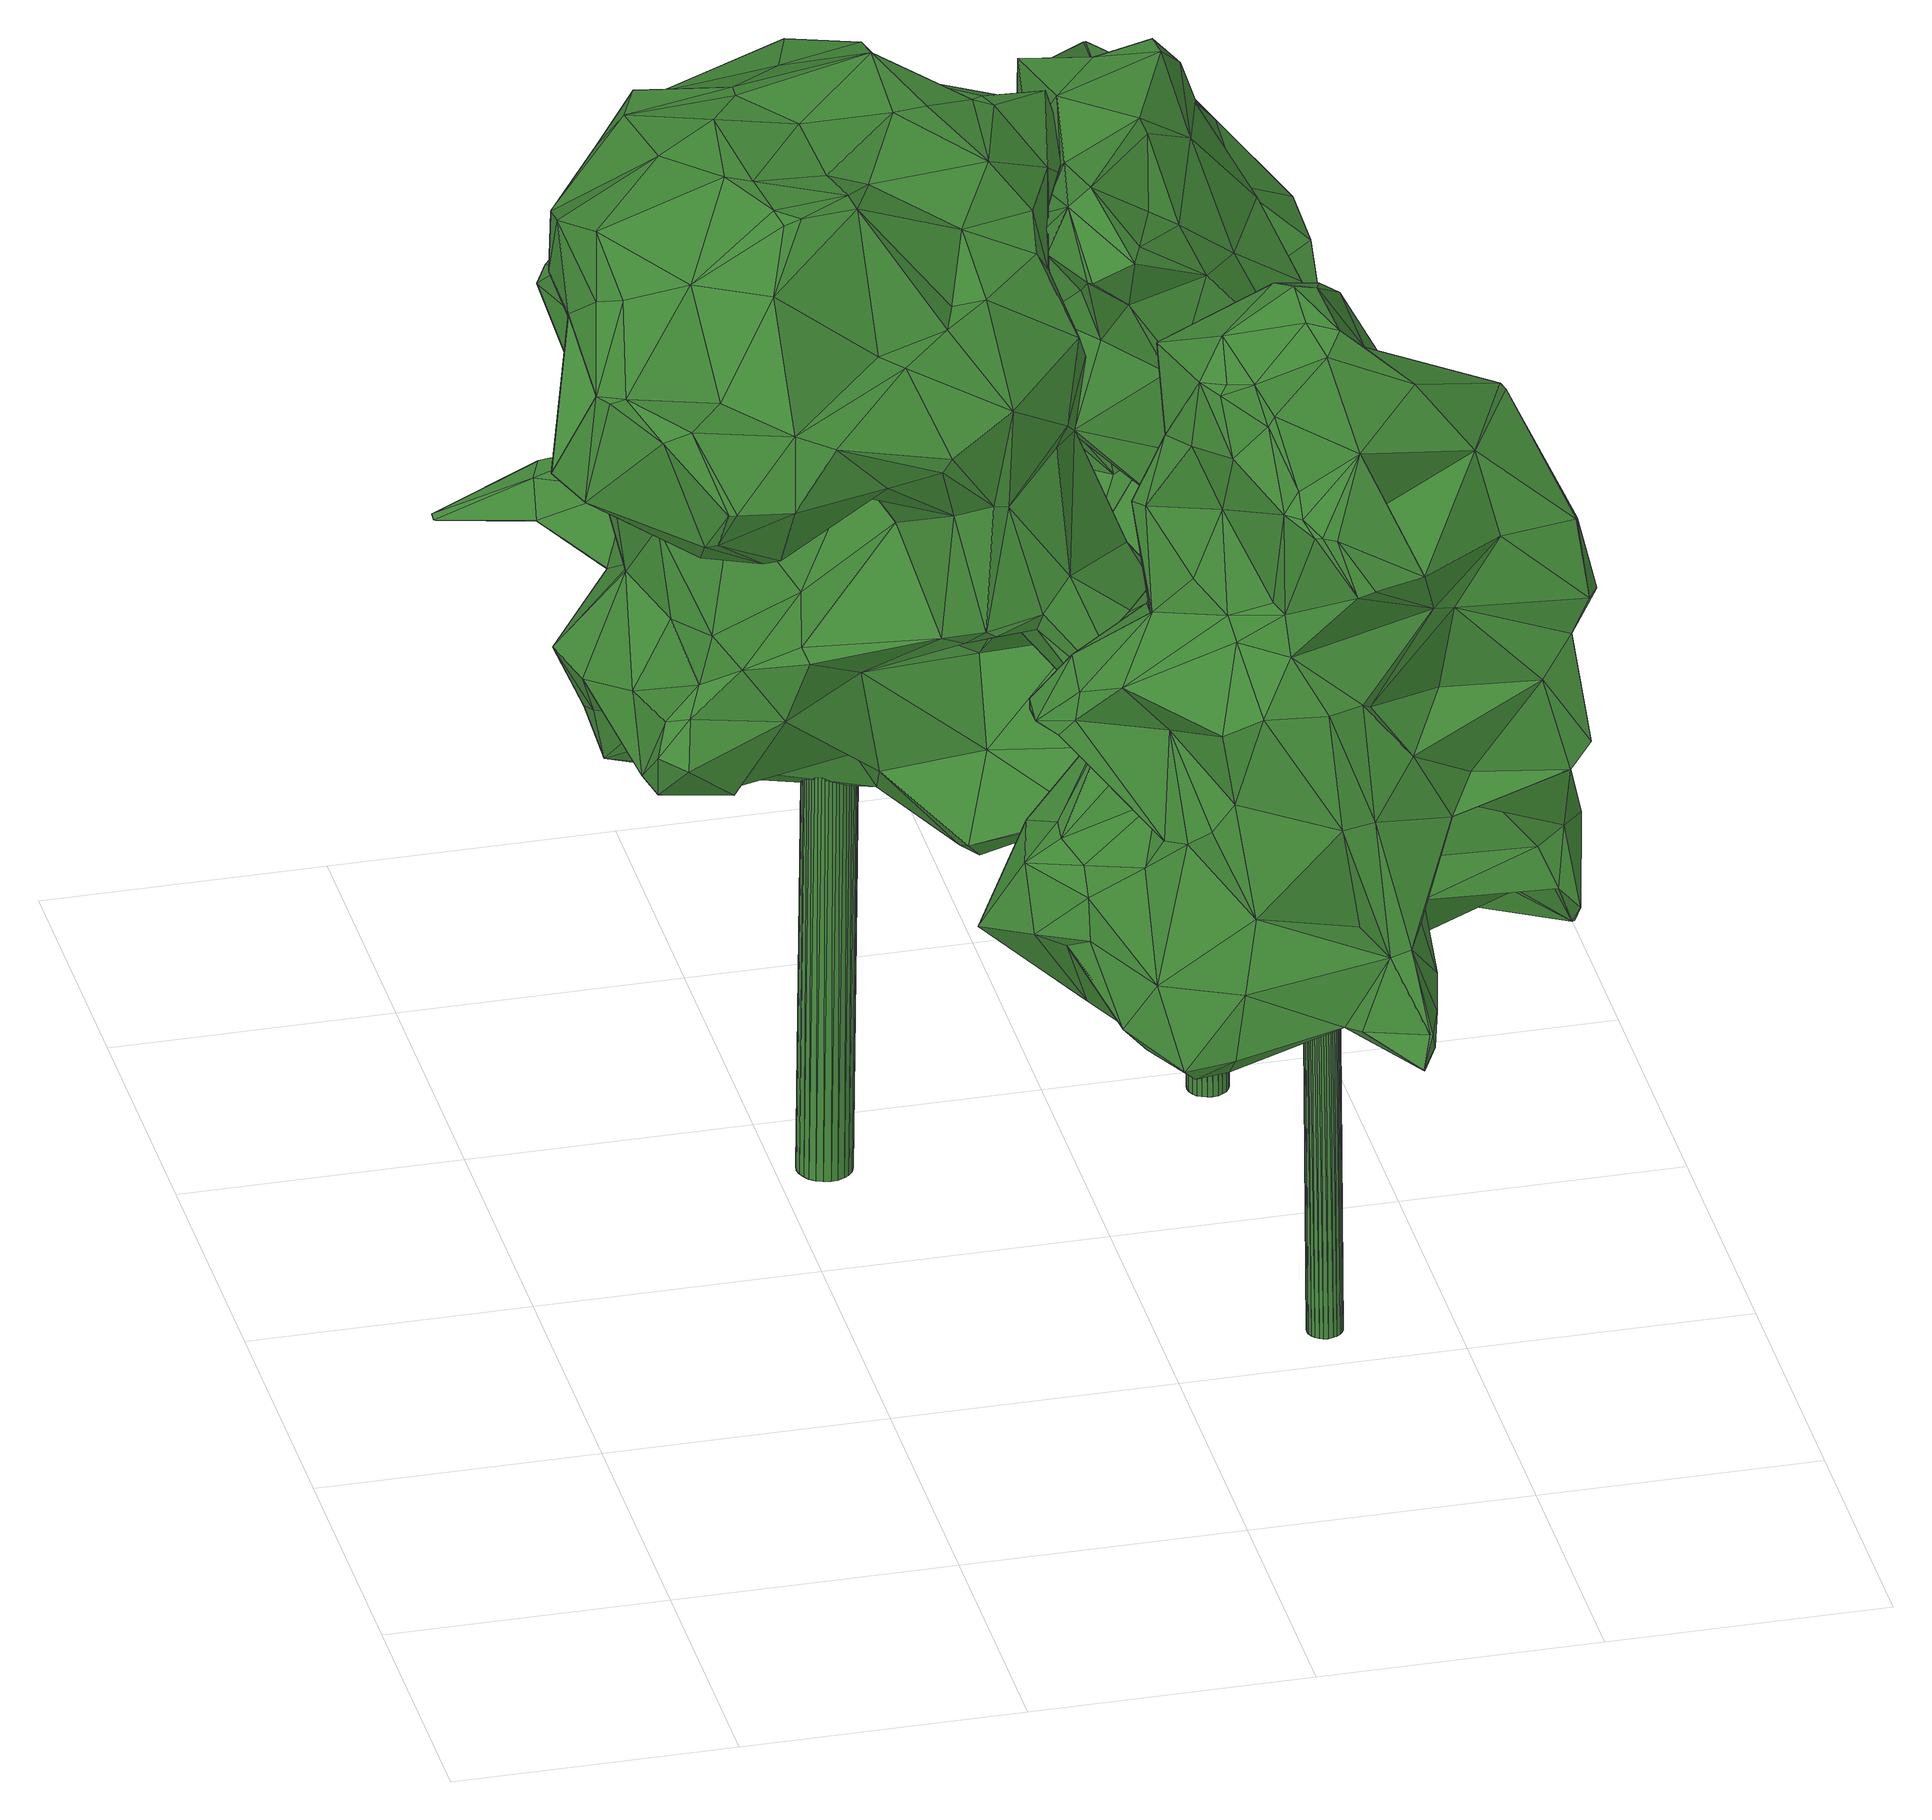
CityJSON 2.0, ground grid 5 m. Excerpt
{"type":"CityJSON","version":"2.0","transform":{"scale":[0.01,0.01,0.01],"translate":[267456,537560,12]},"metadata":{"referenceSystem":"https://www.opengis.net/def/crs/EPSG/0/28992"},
"CityObjects":{
"tree1":{"type":"SolitaryVegetationObject","attributes":{"gtid":92,"crown_width_m":11.8,"crown_median_z":27.53,"crown_r50_m":0.408,"crown_porosity":0.894,"trunk_H_m":14.37,"trunk_DBH_m":0.975,"trunk_radius_m":0.488,"trunk_base_height_m":13.16,"original_gtid":"92"},"geometry":[{"type":"Solid","lod":"3","boundaries":[[[[0,1,2]],[[3,4,5]],[[6,7,8]],[[9,10,11]],[[12,11,10]],[[13,14,15]],[[16,17,18]],[[19,20,21]],[[19,21,22]],[[23,24,25]],[[26,27,28]],[[29,30,31]],[[32,33,34]],[[35,36,37]],[[38,39,40]],[[27,41,42]],[[27,43,44]],[[45,46,47]],[[48,49,50]],[[43,27,42]],[[44,43,51]],[[52,53,54]],[[55,56,57]],[[58,59,60]],[[61,62,63]],[[50,64,65]],[[66,67,68]],[[57,69,70]],[[32,44,51]],[[71,72,73]],[[74,36,75]],[[76,77,78]],[[15,14,79]],[[80,81,82]],[[83,84,85]],[[54,86,52]],[[16,70,87]],[[57,70,16]],[[88,89,86]],[[26,28,90]],[[85,84,91]],[[91,84,92]],[[93,94,95]],[[96,94,93]],[[97,98,68]],[[99,100,91]],[[101,102,103]],[[101,103,104]],[[90,50,49]],[[105,106,107]],[[108,109,110]],[[110,109,111]],[[112,113,114]],[[106,13,115]],[[29,20,30]],[[70,116,87]],[[105,13,106]],[[108,110,117]],[[118,119,120]],[[5,121,3]],[[121,122,123]],[[124,6,125]],[[43,42,126]],[[127,76,128]],[[31,129,29]],[[47,39,130]],[[68,131,97]],[[32,34,44]],[[92,132,72]],[[5,34,33]],[[133,22,134]],[[133,135,136]],[[86,89,137]],[[138,123,122]],[[138,139,123]],[[140,141,142]],[[114,143,144]],[[87,116,145]],[[146,147,148]],[[79,14,131]],[[79,131,68]],[[149,100,99]],[[150,151,152]],[[13,15,74]],[[39,153,130]],[[154,90,34]],[[155,156,157]],[[145,158,159]],[[93,53,160]],[[47,161,39]],[[7,6,124]],[[162,161,163]],[[164,76,78]],[[117,165,164]],[[166,53,93]],[[167,168,169]],[[155,170,156]],[[171,172,138]],[[157,173,174]],[[167,7,124]],[[145,159,87]],[[170,175,176]],[[111,177,110]],[[45,178,88]],[[88,178,89]],[[161,47,163]],[[158,131,159]],[[97,131,158]],[[117,110,165]],[[104,179,101]],[[95,88,166]],[[108,26,109]],[[48,109,26]],[[180,25,24]],[[180,24,146]],[[49,26,90]],[[48,26,49]],[[181,69,182]],[[66,177,67]],[[66,25,177]],[[183,184,185]],[[133,186,135]],[[187,188,189]],[[187,189,190]],[[179,188,187]],[[179,104,188]],[[188,9,189]],[[152,191,150]],[[192,191,152]],[[120,119,63]],[[147,146,24]],[[147,24,23]],[[193,194,195]],[[193,196,194]],[[128,146,148]],[[22,136,197]],[[198,153,39]],[[149,78,199]],[[60,78,149]],[[41,59,200]],[[187,201,179]],[[190,8,202]],[[165,177,180]],[[180,177,25]],[[70,147,116]],[[122,142,141]],[[203,182,55]],[[203,55,57]],[[111,67,177]],[[110,177,165]],[[8,190,6]],[[204,205,206]],[[207,208,209]],[[40,208,207]],[[146,76,180]],[[13,74,115]],[[126,210,211]],[[136,22,133]],[[45,47,169]],[[212,213,214]],[[14,13,105]],[[151,215,216]],[[152,217,218]],[[219,214,213]],[[41,126,42]],[[41,210,126]],[[140,132,92]],[[220,142,122]],[[54,88,86]],[[16,87,17]],[[17,87,159]],[[215,151,150]],[[215,150,221]],[[152,222,217]],[[223,224,144]],[[188,104,9]],[[103,225,9]],[[103,9,104]],[[99,91,92]],[[99,92,211]],[[167,195,194]],[[220,121,5]],[[220,5,33]],[[226,118,227]],[[227,118,102]],[[228,115,229]],[[230,63,229]],[[127,128,148]],[[195,231,193]],[[30,19,197]],[[20,19,30]],[[126,71,43]],[[51,43,71]],[[103,118,225]],[[1,0,218]],[[33,32,232]],[[171,233,172]],[[31,181,234]],[[182,234,181]],[[71,232,51]],[[235,16,2]],[[221,236,107]],[[166,93,95]],[[54,166,88]],[[162,163,47]],[[148,147,69]],[[227,102,174]],[[212,237,231]],[[214,237,212]],[[152,216,222]],[[135,186,81]],[[64,50,90]],[[215,221,216]],[[143,238,230]],[[51,232,32]],[[154,64,90]],[[22,197,19]],[[239,219,240]],[[212,231,241]],[[242,205,204]],[[218,217,1]],[[204,122,141]],[[129,31,234]],[[243,244,61]],[[8,194,202]],[[54,53,166]],[[130,169,47]],[[245,142,220]],[[245,33,232]],[[246,143,139]],[[246,139,225]],[[229,217,222]],[[123,3,121]],[[135,247,197]],[[75,224,74]],[[95,94,100]],[[99,60,149]],[[58,60,99]],[[127,148,248]],[[197,136,135]],[[57,16,249]],[[250,251,213]],[[242,85,205]],[[252,253,254]],[[158,255,98]],[[79,37,36]],[[148,256,248]],[[102,118,103]],[[74,15,36]],[[157,156,257]],[[34,5,4]],[[154,34,4]],[[230,144,143]],[[97,158,98]],[[167,169,130]],[[162,208,40]],[[86,137,52]],[[250,129,234]],[[232,71,73]],[[186,134,209]],[[133,134,186]],[[229,223,230]],[[153,167,130]],[[114,4,3]],[[164,59,117]],[[33,245,220]],[[183,185,17]],[[17,185,18]],[[144,112,114]],[[258,112,144]],[[118,238,225]],[[119,226,259]],[[189,260,190]],[[30,197,247]],[[259,226,261]],[[71,126,72]],[[3,123,114]],[[139,114,123]],[[262,263,125]],[[7,167,194]],[[7,194,8]],[[169,168,178]],[[264,182,203]],[[105,265,131]],[[14,105,131]],[[44,28,27]],[[175,174,101]],[[102,101,174]],[[202,194,173]],[[161,40,39]],[[266,185,184]],[[256,69,181]],[[256,181,31]],[[256,148,69]],[[246,238,143]],[[225,238,246]],[[241,195,153]],[[108,267,26]],[[27,26,267]],[[226,196,261]],[[117,268,108]],[[6,260,125]],[[31,30,247]],[[31,247,256]],[[15,79,36]],[[268,41,267]],[[268,267,108]],[[41,27,267]],[[223,74,224]],[[210,59,58]],[[59,41,268]],[[59,268,117]],[[64,269,65]],[[151,216,152]],[[223,144,230]],[[209,270,186]],[[253,271,270]],[[164,78,60]],[[67,111,272]],[[67,272,68]],[[190,260,6]],[[230,120,63]],[[271,253,100]],[[221,150,191]],[[273,112,274]],[[265,107,183]],[[16,18,2]],[[255,66,98]],[[129,38,207]],[[162,254,253]],[[275,171,206]],[[273,113,112]],[[228,216,106]],[[228,222,216]],[[229,222,228]],[[271,100,82]],[[198,39,38]],[[52,276,53]],[[160,53,276]],[[275,206,160]],[[29,129,207]],[[258,224,75]],[[175,277,176]],[[101,277,175]],[[138,122,171]],[[227,174,173]],[[278,279,65]],[[230,238,120]],[[118,120,238]],[[29,21,20]],[[190,257,187]],[[201,187,257]],[[69,147,70]],[[212,241,198]],[[228,106,115]],[[235,280,264]],[[16,235,249]],[[264,249,235]],[[107,106,216]],[[107,216,221]],[[169,178,45]],[[281,61,119]],[[61,63,119]],[[100,252,95]],[[35,272,278]],[[220,122,121]],[[17,265,183]],[[95,252,88]],[[253,252,100]],[[201,277,179]],[[176,277,201]],[[164,60,59]],[[245,140,142]],[[226,119,118]],[[236,266,184]],[[235,2,280]],[[280,2,1]],[[0,2,18]],[[153,198,241]],[[99,211,58]],[[210,58,211]],[[78,77,199]],[[164,165,76]],[[282,76,165]],[[83,242,283]],[[72,211,92]],[[126,211,72]],[[282,165,180]],[[141,283,204]],[[55,284,56]],[[80,248,247]],[[172,12,138]],[[76,127,77]],[[100,94,91]],[[143,114,139]],[[229,115,285]],[[144,224,258]],[[115,223,285]],[[229,285,223]],[[96,91,94]],[[107,236,184]],[[18,185,266]],[[237,219,243]],[[175,170,155]],[[174,175,155]],[[201,257,156]],[[124,125,233]],[[233,171,275]],[[233,286,172]],[[182,240,234]],[[68,98,66]],[[251,240,219]],[[73,72,132]],[[237,261,196]],[[11,12,172]],[[232,73,245]],[[73,140,245]],[[223,115,74]],[[159,131,265]],[[171,122,204]],[[147,23,116]],[[25,255,23]],[[281,259,287]],[[29,207,209]],[[109,48,279]],[[233,276,124]],[[288,261,237]],[[289,173,290]],[[289,290,196]],[[157,174,155]],[[100,149,82]],[[287,259,288]],[[264,291,182]],[[280,291,264]],[[252,254,46]],[[47,254,162]],[[198,38,213]],[[198,213,212]],[[213,38,250]],[[47,46,254]],[[250,38,129]],[[23,255,116]],[[145,116,158]],[[255,158,116]],[[269,278,65]],[[50,65,48]],[[35,37,68]],[[243,219,239]],[[239,244,243]],[[61,291,280]],[[244,291,61]],[[75,36,274]],[[75,274,258]],[[112,258,274]],[[55,69,284]],[[182,69,55]],[[64,274,269]],[[36,269,274]],[[274,64,273]],[[282,180,76]],[[221,191,236]],[[192,236,191]],[[73,132,140]],[[172,292,11]],[[153,195,167]],[[35,68,272]],[[35,269,36]],[[219,213,251]],[[265,105,107]],[[283,141,140]],[[21,29,209]],[[204,206,171]],[[146,128,76]],[[257,173,157]],[[62,229,63]],[[209,134,21]],[[209,208,270]],[[21,134,22]],[[81,271,82]],[[255,25,66]],[[233,275,276]],[[162,253,208]],[[253,270,208]],[[266,236,192]],[[251,234,240]],[[248,77,127]],[[41,200,210]],[[243,288,237]],[[88,252,46]],[[88,46,45]],[[162,40,161]],[[195,241,231]],[[194,196,290]],[[194,290,173]],[[64,113,273]],[[154,113,64]],[[251,250,234]],[[257,202,173]],[[80,82,149]],[[287,288,243]],[[17,159,265]],[[184,183,107]],[[202,257,190]],[[210,200,59]],[[89,276,137]],[[193,237,196]],[[231,237,193]],[[4,114,113]],[[4,113,154]],[[249,264,203]],[[249,203,57]],[[214,219,237]],[[68,37,79]],[[226,227,289]],[[226,289,196]],[[62,217,229]],[[217,62,1]],[[1,62,280]],[[61,280,62]],[[170,201,156]],[[170,176,201]],[[173,289,227]],[[225,10,9]],[[189,9,11]],[[44,34,28]],[[90,28,34]],[[139,10,225]],[[138,10,139]],[[278,272,279]],[[272,111,279]],[[12,10,138]],[[293,292,286]],[[263,292,293]],[[0,192,218]],[[269,35,278]],[[65,279,48]],[[263,286,233]],[[233,125,263]],[[263,293,286]],[[243,61,281]],[[281,287,243]],[[259,261,288]],[[248,80,77]],[[283,84,83]],[[111,109,279]],[[262,125,294]],[[262,294,189]],[[81,270,271]],[[186,270,81]],[[207,38,40]],[[260,189,294]],[[260,294,125]],[[178,168,89]],[[124,168,167]],[[275,160,276]],[[52,137,276]],[[160,96,93]],[[205,85,96]],[[205,96,160]],[[85,91,96]],[[239,291,244]],[[266,192,18]],[[0,18,192]],[[119,259,281]],[[205,160,206]],[[276,89,168]],[[276,168,124]],[[81,80,247]],[[218,192,152]],[[256,247,248]],[[81,247,135]],[[283,140,84]],[[182,291,239]],[[92,84,140]],[[57,56,69]],[[242,204,283]],[[101,179,277]],[[182,239,240]],[[69,56,284]],[[83,85,242]],[[80,149,77]],[[149,199,77]],[[286,292,172]],[[262,292,263]],[[189,292,262]],[[11,292,189]],[[295,296,297]],[[295,297,298]],[[298,297,299]],[[298,299,300]],[[297,296,301]],[[297,301,299]],[[299,301,302]],[[299,302,300]],[[301,296,303]],[[301,303,302]],[[302,303,304]],[[302,304,300]],[[303,296,305]],[[303,305,304]],[[304,305,306]],[[304,306,300]],[[305,296,307]],[[305,307,306]],[[306,307,308]],[[306,308,300]],[[307,296,309]],[[307,309,308]],[[308,309,310]],[[308,310,300]],[[309,296,311]],[[309,311,310]],[[310,311,312]],[[310,312,300]],[[311,296,313]],[[311,313,312]],[[312,313,314]],[[312,314,300]],[[313,296,315]],[[313,315,314]],[[314,315,316]],[[314,316,300]],[[315,296,317]],[[315,317,316]],[[316,317,318]],[[316,318,300]],[[317,296,319]],[[317,319,318]],[[318,319,320]],[[318,320,300]],[[319,296,321]],[[319,321,320]],[[320,321,322]],[[320,322,300]],[[321,296,323]],[[321,323,322]],[[322,323,324]],[[322,324,300]],[[323,296,325]],[[323,325,324]],[[324,325,326]],[[324,326,300]],[[325,296,327]],[[325,327,326]],[[326,327,328]],[[326,328,300]],[[327,296,329]],[[327,329,328]],[[328,329,330]],[[328,330,300]],[[329,296,331]],[[329,331,330]],[[330,331,332]],[[330,332,300]],[[331,296,333]],[[331,333,332]],[[332,333,334]],[[332,334,300]],[[333,296,335]],[[333,335,334]],[[334,335,336]],[[334,336,300]],[[335,296,337]],[[335,337,336]],[[336,337,338]],[[336,338,300]],[[337,296,339]],[[337,339,338]],[[338,339,340]],[[338,340,300]],[[339,296,341]],[[339,341,340]],[[340,341,342]],[[340,342,300]],[[341,296,343]],[[341,343,342]],[[342,343,344]],[[342,344,300]],[[343,296,295]],[[343,295,344]],[[344,295,298]],[[344,298,300]]]]}]},
"tree2":{"type":"SolitaryVegetationObject","attributes":{"gtid":95,"crown_width_m":9.12,"crown_median_z":24.4,"crown_r50_m":0.364,"crown_porosity":0.888,"trunk_H_m":11.36,"trunk_DBH_m":0.624,"trunk_radius_m":0.312,"trunk_base_height_m":13.04,"original_gtid":"95"},"geometry":[{"type":"Solid","lod":"3","boundaries":[[[[345,346,347]],[[348,347,349]],[[350,351,352]],[[353,354,355]],[[356,357,358]],[[359,360,361]],[[361,360,362]],[[352,363,364]],[[365,366,367]],[[366,365,368]],[[369,370,371]],[[372,371,373]],[[374,371,372]],[[375,376,377]],[[378,379,380]],[[381,382,383]],[[364,384,352]],[[385,362,360]],[[386,387,388]],[[389,390,391]],[[364,363,392]],[[393,394,395]],[[396,397,383]],[[398,399,400]],[[352,384,350]],[[401,402,392]],[[403,404,405]],[[406,407,375]],[[408,372,409]],[[410,411,412]],[[390,389,413]],[[408,374,372]],[[414,415,416]],[[417,400,399]],[[418,419,420]],[[421,422,423]],[[421,423,424]],[[348,345,347]],[[384,425,426]],[[394,427,395]],[[396,383,428]],[[366,429,371]],[[366,371,370]],[[430,370,431]],[[430,431,413]],[[387,376,375]],[[409,372,432]],[[433,434,419]],[[397,396,435]],[[436,404,437]],[[380,379,438]],[[439,440,441]],[[434,442,443]],[[434,443,444]],[[419,418,445]],[[433,446,442]],[[442,434,433]],[[388,447,448]],[[388,448,386]],[[449,450,451]],[[399,452,453]],[[422,454,423]],[[455,456,386]],[[376,386,456]],[[457,428,383]],[[458,459,460]],[[461,423,454]],[[383,382,457]],[[394,424,427]],[[446,462,463]],[[404,464,439]],[[465,439,464]],[[446,466,462]],[[433,466,446]],[[349,347,346]],[[457,467,428]],[[468,469,470]],[[424,394,421]],[[471,472,473]],[[391,474,389]],[[475,402,401]],[[476,477,478]],[[479,467,480]],[[481,461,382]],[[381,481,382]],[[482,483,484]],[[485,486,451]],[[487,488,489]],[[490,455,448]],[[490,448,447]],[[436,491,492]],[[441,490,412]],[[493,436,492]],[[382,461,457]],[[468,494,406]],[[483,470,495]],[[496,378,497]],[[498,499,500]],[[359,401,444]],[[359,444,501]],[[489,502,503]],[[489,503,487]],[[504,442,446]],[[503,505,487]],[[506,391,390]],[[485,432,372]],[[408,409,507]],[[413,431,508]],[[359,509,401]],[[488,452,489]],[[492,510,493]],[[511,466,512]],[[511,512,513]],[[514,515,516]],[[517,515,514]],[[518,374,408]],[[408,507,518]],[[519,398,410]],[[387,386,376]],[[516,520,507]],[[515,520,516]],[[521,522,345]],[[523,524,525]],[[390,526,506]],[[462,415,527]],[[407,406,494]],[[517,357,515]],[[358,357,517]],[[528,502,489]],[[529,502,528]],[[499,530,531]],[[499,498,530]],[[494,483,482]],[[469,468,532]],[[494,482,407]],[[454,482,461]],[[454,407,482]],[[469,495,470]],[[468,470,483]],[[468,483,494]],[[375,377,406]],[[528,533,393]],[[534,533,528]],[[444,363,419]],[[464,404,535]],[[406,377,468]],[[468,377,532]],[[455,490,536]],[[537,450,449]],[[440,536,490]],[[436,535,404]],[[428,467,479]],[[432,485,516]],[[538,447,410]],[[519,410,447]],[[368,539,445]],[[445,539,540]],[[370,369,541]],[[542,543,437]],[[437,543,491]],[[455,536,456]],[[373,426,425]],[[363,352,420]],[[544,464,535]],[[444,443,501]],[[545,521,474]],[[442,504,443]],[[501,463,462]],[[351,420,352]],[[505,503,546]],[[547,519,548]],[[475,435,549]],[[351,418,420]],[[507,432,516]],[[507,409,432]],[[451,516,485]],[[437,491,436]],[[416,378,414]],[[416,379,378]],[[492,491,543]],[[506,499,391]],[[486,485,372]],[[407,550,375]],[[359,361,509]],[[353,532,551]],[[353,551,465]],[[392,363,444]],[[479,396,428]],[[380,552,546]],[[376,456,377]],[[484,483,553]],[[361,362,524]],[[415,511,513]],[[389,474,521]],[[554,497,555]],[[555,497,378]],[[423,523,424]],[[482,484,461]],[[556,351,350]],[[419,445,540]],[[433,419,540]],[[501,443,504]],[[557,346,345]],[[400,411,410]],[[388,548,447]],[[385,525,362]],[[504,463,501]],[[513,512,365]],[[483,495,553]],[[446,463,504]],[[558,479,553]],[[558,553,495]],[[465,440,439]],[[506,500,499]],[[559,560,526]],[[559,526,561]],[[401,509,475]],[[421,548,388]],[[421,562,548]],[[563,505,477]],[[563,477,545]],[[429,373,371]],[[469,558,495]],[[520,560,559]],[[412,356,564]],[[358,517,564]],[[501,414,359]],[[360,359,414]],[[554,555,502]],[[564,565,412]],[[496,525,385]],[[557,345,522]],[[435,544,549]],[[395,529,393]],[[528,393,529]],[[414,527,415]],[[438,566,567]],[[438,567,380]],[[373,425,372]],[[419,434,444]],[[346,458,552]],[[563,488,487]],[[475,549,402]],[[527,414,501]],[[462,527,501]],[[381,524,481]],[[383,524,381]],[[554,502,529]],[[357,417,500]],[[568,354,464]],[[386,448,455]],[[528,489,534]],[[368,365,539]],[[569,570,571]],[[354,353,465]],[[466,415,462]],[[469,532,353]],[[465,464,354]],[[572,451,486]],[[572,449,451]],[[572,486,573]],[[486,425,573]],[[348,574,575]],[[365,575,574]],[[576,577,416]],[[532,456,536]],[[410,398,400]],[[354,568,471]],[[552,567,566]],[[578,393,533]],[[578,533,562]],[[562,533,547]],[[515,357,560]],[[574,570,513]],[[554,529,497]],[[394,393,578]],[[394,578,421]],[[579,510,580]],[[519,447,548]],[[379,577,581]],[[576,581,577]],[[407,454,550]],[[498,582,530]],[[464,544,472]],[[435,472,544]],[[368,429,366]],[[444,401,583]],[[538,412,490]],[[410,412,538]],[[392,402,584]],[[475,509,397]],[[379,585,438]],[[493,535,436]],[[544,535,493]],[[561,526,390]],[[415,585,581]],[[569,585,415]],[[414,378,586]],[[377,456,532]],[[507,520,518]],[[415,581,576]],[[392,584,579]],[[392,579,364]],[[580,537,449]],[[390,508,561]],[[541,561,508]],[[404,542,437]],[[373,429,556]],[[587,493,510]],[[587,510,579]],[[515,560,520]],[[473,472,396]],[[479,473,396]],[[399,498,417]],[[356,417,357]],[[553,479,480]],[[552,380,567]],[[356,412,411]],[[420,419,363]],[[369,559,541]],[[518,559,369]],[[588,543,589]],[[450,589,590]],[[450,588,589]],[[405,439,441]],[[404,439,405]],[[584,587,579]],[[544,493,587]],[[476,478,591]],[[418,351,556]],[[564,517,592]],[[441,592,405]],[[360,496,385]],[[590,589,514]],[[364,579,580]],[[580,449,572]],[[572,364,580]],[[543,517,514]],[[350,384,426]],[[556,350,426]],[[524,362,525]],[[364,573,384]],[[572,573,364]],[[568,472,471]],[[521,345,348]],[[358,564,356]],[[505,563,487]],[[384,573,425]],[[375,550,387]],[[551,536,440]],[[532,536,551]],[[541,559,561]],[[368,445,593]],[[551,440,465]],[[520,559,518]],[[464,472,568]],[[594,387,550]],[[396,472,435]],[[361,397,509]],[[524,383,397]],[[524,397,361]],[[496,586,378]],[[560,357,595]],[[557,458,346]],[[400,417,411]],[[500,417,498]],[[397,435,475]],[[356,411,417]],[[584,402,587]],[[458,476,459]],[[458,545,476]],[[427,424,523]],[[355,354,471]],[[355,471,558]],[[549,587,402]],[[413,508,390]],[[549,544,587]],[[558,469,355]],[[353,355,469]],[[521,557,522]],[[421,388,422]],[[421,578,562]],[[562,547,548]],[[415,576,416]],[[481,523,423]],[[580,510,537]],[[492,537,510]],[[547,533,534]],[[590,451,450]],[[516,451,590]],[[516,590,514]],[[372,425,486]],[[440,490,441]],[[569,596,585]],[[365,574,513]],[[513,570,569]],[[461,484,480]],[[480,484,553]],[[545,458,557]],[[539,512,540]],[[517,405,592]],[[521,545,557]],[[466,433,540]],[[379,581,585]],[[591,459,597]],[[591,460,459]],[[591,598,476]],[[591,597,598]],[[597,459,476]],[[598,597,476]],[[412,592,441]],[[569,415,513]],[[500,595,357]],[[506,595,500]],[[398,452,399]],[[534,452,398]],[[398,519,547]],[[489,452,534]],[[471,473,479]],[[558,471,479]],[[575,413,348]],[[502,546,503]],[[534,398,547]],[[514,589,543]],[[427,599,395]],[[496,497,599]],[[416,577,379]],[[413,521,348]],[[389,521,413]],[[369,371,518]],[[374,518,371]],[[575,365,367]],[[387,594,388]],[[422,388,594]],[[461,480,467]],[[461,467,457]],[[365,512,539]],[[555,546,502]],[[555,378,546]],[[380,546,378]],[[575,367,430]],[[564,592,565]],[[595,526,560]],[[595,506,526]],[[529,395,599]],[[529,599,497]],[[556,426,373]],[[556,429,593]],[[368,593,429]],[[556,593,418]],[[599,427,525]],[[599,525,496]],[[523,525,427]],[[523,481,524]],[[575,430,413]],[[366,430,367]],[[366,370,430]],[[360,586,496]],[[414,586,360]],[[545,477,476]],[[399,582,498]],[[391,499,474]],[[423,600,481]],[[461,481,600]],[[461,600,423]],[[531,582,545]],[[563,545,582]],[[530,582,531]],[[563,582,488]],[[531,474,499]],[[545,474,531]],[[541,431,370]],[[538,601,447]],[[490,447,601]],[[541,508,431]],[[490,601,538]],[[542,404,403]],[[543,403,517]],[[542,403,543]],[[574,348,349]],[[565,592,412]],[[552,566,596]],[[602,349,596]],[[602,596,571]],[[569,571,596]],[[346,596,349]],[[552,596,346]],[[415,466,511]],[[574,349,570]],[[602,570,349]],[[602,571,570]],[[444,583,392]],[[585,596,438]],[[438,596,566]],[[492,543,588]],[[492,588,537]],[[450,537,588]],[[517,403,405]],[[466,540,512]],[[392,583,401]],[[591,478,460]],[[546,603,505]],[[505,603,477]],[[477,603,478]],[[460,478,603]],[[458,460,603]],[[552,458,603]],[[546,552,603]],[[445,418,593]],[[454,422,550]],[[594,550,422]],[[488,453,452]],[[582,399,453]],[[582,453,488]],[[604,605,606]],[[604,606,607]],[[607,606,608]],[[607,608,609]],[[606,605,610]],[[606,610,608]],[[608,610,611]],[[608,611,609]],[[610,605,612]],[[610,612,611]],[[611,612,613]],[[611,613,609]],[[612,605,614]],[[612,614,613]],[[613,614,615]],[[613,615,609]],[[614,605,616]],[[614,616,615]],[[615,616,617]],[[615,617,609]],[[616,605,618]],[[616,618,617]],[[617,618,619]],[[617,619,609]],[[618,605,620]],[[618,620,619]],[[619,620,621]],[[619,621,609]],[[620,605,622]],[[620,622,621]],[[621,622,623]],[[621,623,609]],[[622,605,624]],[[622,624,623]],[[623,624,625]],[[623,625,609]],[[624,605,626]],[[624,626,625]],[[625,626,627]],[[625,627,609]],[[626,605,628]],[[626,628,627]],[[627,628,629]],[[627,629,609]],[[628,605,630]],[[628,630,629]],[[629,630,631]],[[629,631,609]],[[630,605,632]],[[630,632,631]],[[631,632,633]],[[631,633,609]],[[632,605,634]],[[632,634,633]],[[633,634,635]],[[633,635,609]],[[634,605,636]],[[634,636,635]],[[635,636,637]],[[635,637,609]],[[636,605,638]],[[636,638,637]],[[637,638,639]],[[637,639,609]],[[638,605,640]],[[638,640,639]],[[639,640,641]],[[639,641,609]],[[640,605,642]],[[640,642,641]],[[641,642,643]],[[641,643,609]],[[642,605,644]],[[642,644,643]],[[643,644,645]],[[643,645,609]],[[644,605,646]],[[644,646,645]],[[645,646,647]],[[645,647,609]],[[646,605,648]],[[646,648,647]],[[647,648,649]],[[647,649,609]],[[648,605,650]],[[648,650,649]],[[649,650,651]],[[649,651,609]],[[650,605,652]],[[650,652,651]],[[651,652,653]],[[651,653,609]],[[652,605,604]],[[652,604,653]],[[653,604,607]],[[653,607,609]]]]}]},
"tree3":{"type":"SolitaryVegetationObject","attributes":{"gtid":97,"crown_width_m":9.22,"crown_median_z":26.65,"crown_r50_m":0.376,"crown_porosity":0.891,"trunk_H_m":13.73,"trunk_DBH_m":0.721,"trunk_radius_m":0.36,"trunk_base_height_m":12.92,"original_gtid":"97"},"geometry":[{"type":"Solid","lod":"3","boundaries":[[[[654,655,656]],[[657,658,659]],[[660,661,662]],[[663,664,656]],[[665,666,667]],[[668,669,670]],[[671,672,673]],[[674,673,672]],[[675,662,661]],[[676,677,678]],[[679,680,681]],[[682,683,684]],[[685,686,687]],[[688,689,690]],[[691,692,693]],[[694,695,679]],[[663,696,697]],[[698,699,700]],[[701,699,698]],[[702,703,691]],[[704,702,691]],[[705,706,707]],[[705,708,709]],[[710,676,678]],[[711,655,712]],[[679,713,694]],[[714,715,716]],[[717,709,708]],[[718,719,720]],[[721,722,710]],[[723,724,725]],[[725,726,723]],[[666,727,728]],[[729,730,719]],[[731,687,732]],[[733,718,734]],[[733,735,736]],[[737,736,735]],[[738,739,740]],[[741,742,743]],[[744,745,746]],[[747,748,749]],[[750,673,720]],[[751,752,742]],[[753,751,742]],[[727,754,755]],[[696,656,655]],[[743,664,663]],[[756,757,660]],[[757,661,660]],[[731,683,758]],[[731,758,687]],[[666,728,759]],[[666,759,667]],[[760,680,761]],[[760,761,762]],[[699,763,700]],[[762,764,765]],[[654,664,766]],[[767,724,768]],[[684,683,731]],[[684,731,732]],[[769,770,670]],[[719,750,720]],[[771,772,773]],[[746,745,774]],[[775,776,700]],[[706,722,707]],[[680,695,777]],[[778,668,779]],[[780,781,782]],[[764,783,784]],[[749,785,780]],[[732,687,686]],[[695,680,679]],[[786,782,781]],[[787,782,786]],[[787,788,782]],[[682,684,686]],[[743,742,789]],[[664,743,766]],[[728,727,790]],[[771,791,792]],[[683,792,791]],[[793,774,672]],[[724,723,768]],[[765,764,794]],[[795,796,797]],[[775,798,691]],[[714,799,800]],[[784,794,764]],[[776,777,695]],[[680,777,801]],[[721,710,780]],[[732,686,684]],[[654,766,786]],[[765,794,740]],[[802,803,804]],[[692,691,763]],[[700,776,667]],[[805,806,807]],[[789,766,743]],[[656,696,663]],[[707,722,721]],[[789,787,786]],[[808,809,769]],[[810,715,811]],[[706,705,710]],[[710,722,706]],[[789,786,766]],[[812,761,813]],[[733,814,735]],[[682,685,815]],[[792,682,815]],[[816,741,697]],[[709,817,705]],[[726,799,723]],[[816,697,662]],[[664,654,656]],[[744,746,818]],[[758,683,791]],[[758,791,671]],[[743,697,741]],[[777,776,775]],[[743,663,697]],[[819,754,820]],[[821,675,661]],[[685,750,815]],[[707,822,705]],[[820,666,665]],[[671,673,750]],[[758,671,750]],[[816,753,823]],[[691,703,775]],[[705,676,710]],[[765,824,825]],[[773,690,689]],[[721,748,707]],[[806,805,826]],[[805,808,826]],[[815,827,828]],[[829,748,747]],[[683,682,792]],[[747,830,829]],[[831,729,690]],[[832,690,729]],[[720,674,833]],[[750,827,815]],[[802,655,711]],[[802,711,834]],[[669,835,769]],[[669,767,835]],[[836,837,814]],[[708,830,717]],[[830,659,658]],[[830,658,725]],[[682,686,685]],[[810,723,716]],[[721,785,748]],[[803,756,660]],[[688,698,667]],[[832,688,690]],[[715,714,740]],[[738,740,714]],[[784,826,811]],[[681,774,838]],[[681,838,679]],[[726,800,799]],[[746,680,818]],[[839,840,841]],[[839,841,825]],[[828,842,772]],[[843,757,803]],[[720,673,674]],[[780,782,749]],[[834,837,802]],[[762,812,702]],[[825,824,839]],[[844,839,824]],[[783,826,784]],[[845,729,846]],[[705,845,676]],[[715,810,716]],[[780,785,721]],[[847,719,737]],[[718,737,719]],[[838,755,819]],[[737,733,736]],[[733,737,718]],[[828,827,842]],[[697,696,660]],[[705,817,845]],[[667,759,688]],[[749,748,785]],[[779,729,817]],[[709,779,817]],[[730,772,842]],[[749,782,788]],[[757,843,848]],[[750,719,827]],[[719,842,827]],[[746,774,681]],[[823,849,850]],[[823,850,816]],[[816,850,795]],[[774,793,838]],[[837,844,803]],[[843,803,844]],[[843,844,739]],[[840,844,837]],[[839,844,840]],[[803,802,837]],[[851,704,852]],[[747,752,751]],[[688,832,770]],[[765,760,762]],[[654,786,712]],[[825,760,765]],[[770,769,809]],[[726,725,657]],[[698,700,667]],[[735,814,853]],[[776,665,667]],[[680,760,818]],[[800,821,661]],[[800,657,821]],[[821,657,675]],[[704,851,702]],[[837,834,814]],[[854,678,677]],[[718,833,734]],[[751,659,747]],[[717,830,767]],[[724,767,830]],[[725,724,830]],[[789,752,788]],[[787,789,788]],[[757,756,855]],[[854,781,780]],[[657,659,675]],[[854,834,781]],[[781,834,711]],[[703,702,812]],[[740,739,824]],[[740,824,765]],[[840,837,836]],[[746,681,680]],[[826,783,806]],[[847,677,676]],[[747,788,752]],[[747,659,830]],[[753,795,823]],[[701,805,699]],[[734,745,733]],[[774,745,734]],[[734,833,774]],[[727,672,790]],[[807,852,693]],[[796,850,849]],[[835,856,769]],[[781,712,786]],[[773,689,728]],[[755,672,727]],[[793,672,755]],[[831,690,773]],[[680,801,761]],[[813,761,801]],[[747,749,788]],[[751,675,659]],[[825,818,760]],[[669,668,778]],[[779,832,729]],[[768,857,767]],[[674,774,833]],[[777,775,703]],[[801,777,703]],[[698,858,701]],[[784,811,715]],[[758,750,685]],[[758,685,687]],[[806,783,851]],[[790,672,671]],[[660,662,697]],[[688,770,809]],[[699,692,763]],[[838,819,679]],[[809,808,701]],[[818,859,744]],[[818,841,859]],[[668,670,832]],[[805,701,808]],[[784,715,794]],[[740,794,715]],[[813,703,812]],[[700,763,798]],[[775,700,798]],[[691,852,704]],[[856,808,769]],[[802,804,655]],[[769,670,669]],[[744,859,745]],[[745,859,733]],[[858,809,701]],[[818,825,841]],[[730,842,719]],[[757,848,738]],[[723,799,716]],[[845,860,676]],[[710,678,780]],[[844,824,739]],[[840,836,859]],[[742,741,753]],[[795,753,741]],[[741,816,795]],[[808,811,826]],[[797,823,795]],[[796,849,823]],[[796,823,797]],[[755,754,819]],[[771,773,728]],[[790,771,728]],[[774,674,672]],[[753,662,751]],[[675,751,662]],[[816,662,753]],[[654,712,655]],[[781,711,712]],[[739,848,843]],[[738,848,739]],[[829,830,861]],[[742,752,789]],[[676,860,847]],[[817,729,845]],[[666,754,727]],[[790,791,771]],[[671,791,790]],[[854,677,834]],[[853,834,677]],[[767,778,717]],[[767,669,778]],[[691,798,763]],[[841,840,859]],[[814,733,859]],[[814,859,836]],[[728,689,759]],[[688,759,689]],[[773,772,831]],[[688,858,698]],[[858,688,809]],[[730,831,772]],[[729,831,730]],[[846,729,719]],[[820,665,713]],[[832,670,770]],[[779,709,778]],[[720,833,718]],[[795,850,796]],[[716,799,714]],[[735,853,737]],[[851,852,806]],[[693,692,699]],[[693,699,805]],[[820,754,666]],[[806,852,807]],[[834,853,814]],[[691,693,852]],[[717,778,709]],[[714,661,757]],[[661,714,800]],[[714,757,738]],[[810,768,723]],[[660,696,804]],[[660,804,803]],[[655,804,696]],[[807,693,805]],[[813,801,703]],[[780,678,854]],[[755,838,793]],[[861,822,829]],[[707,748,822]],[[861,705,822]],[[829,822,748]],[[725,658,657]],[[792,815,771]],[[771,815,828]],[[772,771,828]],[[768,810,811]],[[856,811,808]],[[835,811,856]],[[762,761,812]],[[845,846,860]],[[846,719,860]],[[719,847,860]],[[853,677,737]],[[737,677,847]],[[767,857,835]],[[811,835,857]],[[811,857,768]],[[708,861,830]],[[861,708,705]],[[776,713,665]],[[695,713,776]],[[695,694,713]],[[819,713,679]],[[820,713,819]],[[726,657,800]],[[779,668,832]],[[702,851,762]],[[764,762,851]],[[783,764,851]],[[803,855,756]],[[757,855,803]],[[862,863,864]],[[862,864,865]],[[865,864,866]],[[865,866,867]],[[864,863,868]],[[864,868,866]],[[866,868,869]],[[866,869,867]],[[868,863,870]],[[868,870,869]],[[869,870,871]],[[869,871,867]],[[870,863,872]],[[870,872,871]],[[871,872,873]],[[871,873,867]],[[872,863,874]],[[872,874,873]],[[873,874,875]],[[873,875,867]],[[874,863,876]],[[874,876,875]],[[875,876,877]],[[875,877,867]],[[876,863,878]],[[876,878,877]],[[877,878,879]],[[877,879,867]],[[878,863,880]],[[878,880,879]],[[879,880,881]],[[879,881,867]],[[880,863,882]],[[880,882,881]],[[881,882,883]],[[881,883,867]],[[882,863,884]],[[882,884,883]],[[883,884,885]],[[883,885,867]],[[884,863,886]],[[884,886,885]],[[885,886,887]],[[885,887,867]],[[886,863,888]],[[886,888,887]],[[887,888,889]],[[887,889,867]],[[888,863,890]],[[888,890,889]],[[889,890,891]],[[889,891,867]],[[890,863,892]],[[890,892,891]],[[891,892,893]],[[891,893,867]],[[892,863,894]],[[892,894,893]],[[893,894,895]],[[893,895,867]],[[894,863,896]],[[894,896,895]],[[895,896,897]],[[895,897,867]],[[896,863,898]],[[896,898,897]],[[897,898,899]],[[897,899,867]],[[898,863,900]],[[898,900,899]],[[899,900,901]],[[899,901,867]],[[900,863,902]],[[900,902,901]],[[901,902,903]],[[901,903,867]],[[902,863,904]],[[902,904,903]],[[903,904,905]],[[903,905,867]],[[904,863,906]],[[904,906,905]],[[905,906,907]],[[905,907,867]],[[906,863,908]],[[906,908,907]],[[907,908,909]],[[907,909,867]],[[908,863,910]],[[908,910,909]],[[909,910,911]],[[909,911,867]],[[910,863,862]],[[910,862,911]],[[911,862,865]],[[911,865,867]]]]}]}
},
"vertices":[
[832,1608,1740],[857,1492,1731],[785,1593,1765],[693,861,1735],[636,959,1865],[490,850,1788],[751,988,897],[746,1028,877],[777,1014,861],[1009,853,1201],[863,911,1379],[855,924,1344],[781,907,1349],[1015,1535,2026],[888,1462,2075],[906,1449,2062],[668,1724,1816],[704,1740,1823],[829,1662,1753],[201,1790,1264],[234,1781,1256],[198,1754,1228],[27,1836,1157],[342,1677,1982],[289,1651,1973],[326,1641,2060],[297,1102,1992],[151,957,1872],[312,951,1845],[310,1758,1257],[237,1783,1275],[329,1749,1317],[306,802,1711],[408,805,1700],[421,862,1816],[713,1373,2117],[852,1263,2066],[775,1391,2111],[412,1540,1065],[419,1498,884],[305,1540,985],[112,1012,1851],[129,981,1852],[198,886,1820],[245,877,1839],[351,1292,1000],[287,1333,1015],[232,1457,870],[443,1110,2114],[454,1078,2100],[484,1083,2107],[293,806,1711],[264,978,1113],[280,1035,1182],[222,1024,1119],[431,1529,1792],[473,1701,1927],[567,1711,1862],[160,1244,1677],[122,1257,1870],[172,1384,1733],[803,1292,1508],[817,1298,1646],[939,1218,1571],[586,1101,2102],[581,1146,2104],[465,1499,2129],[458,1450,2141],[704,1497,2165],[341,1736,1732],[585,1747,1842],[268,879,1611],[275,937,1556],[378,915,1542],[976,1353,1985],[921,1232,1978],[193,1590,1761],[230,1578,1650],[203,1441,1732],[868,1451,2077],[227,1587,1511],[309,1616,1296],[234,1419,1443],[353,1160,1596],[332,1133,1536],[405,1251,1464],[231,1062,1026],[620,1782,1873],[218,1124,1029],[362,1056,1026],[419,1010,2005],[283,1284,1414],[326,1133,1536],[307,1080,1220],[302,1269,1242],[227,1228,1134],[362,1218,1229],[708,1585,2134],[573,1622,2086],[216,1326,1468],[253,1388,1273],[1223,900,1137],[1152,1036,1276],[1120,917,1281],[1176,841,1164],[980,1627,1964],[1005,1613,1903],[987,1643,1898],[160,1214,2052],[384,1224,2122],[303,1360,2096],[403,1380,2142],[805,1085,1903],[725,1029,1888],[813,921,1778],[1045,1430,1904],[473,1705,1929],[118,1321,2017],[1051,1094,1390],[940,1165,1442],[956,1177,1566],[677,863,1710],[717,946,1572],[778,914,1601],[630,1125,981],[800,1058,1038],[93,1013,1646],[161,1650,1699],[179,1665,1725],[466,1613,1186],[486,1379,838],[763,1574,2067],[296,950,1552],[23,1821,1156],[27,1822,1154],[177,1742,1263],[23,1835,1160],[356,1034,1024],[763,906,1361],[805,921,1592],[392,972,1552],[586,1068,1592],[556,976,1616],[931,1018,1678],[971,1104,1795],[604,1768,2003],[216,1683,1751],[339,1741,1743],[211,1680,1704],[207,1395,1461],[1059,1671,1636],[1062,1669,1639],[1050,1640,1627],[611,1442,909],[603,1020,1857],[1251,1005,965],[1249,969,927],[1233,994,976],[615,1755,2056],[699,1772,1956],[377,1062,1249],[277,1527,895],[199,1468,972],[242,1485,887],[123,1405,1868],[138,1451,1958],[244,1059,1169],[642,1196,908],[600,1186,985],[448,1324,891],[1289,998,943],[700,968,1322],[738,959,1312],[1012,1106,1021],[1187,1001,1121],[1304,979,985],[1311,971,959],[291,1559,2063],[380,1219,1011],[1182,853,1127],[259,1629,1968],[291,1598,1532],[435,1562,1618],[850,1739,1788],[903,1764,1746],[848,1740,1783],[173,1703,1203],[1120,848,1107],[1135,833,1138],[981,857,1160],[932,881,989],[1029,1737,1680],[942,1662,1717],[739,1325,989],[826,1207,954],[715,1348,960],[898,1303,1156],[196,1785,1270],[481,1463,978],[317,1414,1496],[182,1085,1761],[1249,965,928],[980,1076,933],[471,1490,1767],[658,1125,1465],[502,1158,1331],[473,1034,1297],[306,1582,1175],[267,1567,1170],[175,1705,1199],[50,1078,1671],[188,1190,1624],[651,1413,1048],[554,1354,1154],[708,1302,1129],[1059,1673,1645],[1048,1649,1658],[1001,1443,1683],[955,1591,1693],[657,1362,1316],[590,899,1670],[1033,1738,1683],[1004,1443,1687],[950,1226,1786],[938,1190,1884],[913,925,1440],[977,1202,1286],[1073,1122,1268],[997,1491,1829],[1020,1411,1691],[996,1161,1722],[712,1376,1039],[287,858,1624],[590,1090,1200],[429,1524,1428],[694,1556,1873],[1006,1778,1693],[778,1315,1126],[962,1100,1618],[531,1423,1472],[506,1447,1438],[674,1436,971],[607,1193,1544],[696,1306,1362],[628,1275,1459],[405,900,1553],[911,1015,1640],[304,1734,1311],[216,1626,1534],[577,1549,1900],[480,1593,1190],[487,1429,1336],[173,1365,1087],[142,1455,1102],[205,1419,990],[378,1658,2041],[243,1632,1537],[1040,990,1022],[913,1171,1929],[940,1176,1305],[929,883,993],[895,1301,1158],[962,1075,1226],[819,1193,1148],[529,1458,1747],[763,1539,1924],[900,1764,1742],[189,1138,1956],[150,1173,1938],[636,1230,2069],[262,1561,1178],[272,1432,1262],[549,1371,2119],[746,1086,1898],[786,1181,1989],[483,1011,1276],[449,1049,1146],[1307,967,961],[561,1220,2103],[429,1201,2120],[684,1426,1671],[893,1167,1450],[267,1551,1854],[585,1088,1596],[413,1534,1804],[920,1369,1809],[623,1155,1274],[711,1192,1355],[851,1254,1142],[960,1189,1165],[929,1210,1116],[577,1413,1580],[828,1013,1315],[864,1096,1321],[1008,947,1080],[624,1295,115],[575,1295,116],[622,1307,116],[638,1284,1553],[637,1296,1553],[589,1284,1553],[617,1319,116],[632,1308,1553],[610,1329,116],[624,1318,1553],[600,1337,116],[614,1326,1553],[588,1342,116],[602,1331,1553],[575,1344,116],[590,1333,1554],[563,1342,116],[577,1331,1554],[551,1338,116],[565,1327,1554],[541,1330,117],[555,1319,1554],[533,1320,117],[547,1309,1554],[528,1308,116],[542,1297,1554],[526,1295,116],[541,1285,1554],[528,1283,116],[542,1272,1554],[533,1271,116],[547,1260,1553],[540,1261,116],[555,1250,1553],[550,1253,116],[565,1242,1553],[562,1248,116],[576,1237,1553],[575,1246,116],[589,1235,1553],[587,1248,115],[602,1237,1553],[599,1253,115],[613,1242,1553],[609,1260,115],[624,1249,1552],[617,1270,115],[631,1259,1552],[622,1282,115],[636,1271,1553],
[1530,772,878],[1605,712,886],[1535,738,842],[1485,760,819],[1547,705,834],[916,377,826],[986,318,793],[963,303,818],[1001,604,1889],[968,606,1753],[1031,536,1901],[1212,962,1429],[1135,879,1267],[1137,943,1419],[1294,306,1261],[1370,349,1355],[1285,354,1464],[1302,376,1446],[1065,292,961],[929,356,962],[1240,646,851],[1159,645,762],[1211,690,856],[1068,488,873],[1104,839,769],[1130,820,767],[1029,754,780],[890,705,737],[955,617,714],[912,863,754],[1267,615,2134],[1305,761,2054],[1202,657,2128],[1651,384,1271],[1655,447,1125],[1698,502,1114],[1288,278,1729],[1230,311,1817],[1258,279,1720],[880,400,858],[1443,469,1412],[1304,781,1997],[1337,744,2041],[1421,721,1886],[1391,1022,860],[1311,1030,866],[1337,1002,925],[1090,315,1094],[1681,489,1638],[1675,437,1730],[1714,456,1576],[1162,408,1627],[1165,376,1561],[1469,846,1516],[1496,881,1372],[1319,917,1427],[1234,290,1262],[1065,364,1293],[908,720,1418],[857,675,1438],[997,723,1492],[1225,609,2146],[1279,502,2114],[889,855,765],[754,825,858],[1355,874,1526],[1260,948,1429],[1151,819,1571],[1363,903,813],[1440,358,1222],[1406,426,1025],[1452,393,1230],[1329,988,1285],[1045,320,798],[1230,259,895],[1049,292,834],[1587,586,1909],[1577,585,1922],[1501,448,1879],[1673,434,1730],[829,598,916],[905,426,829],[1693,420,1580],[1193,318,1823],[1093,609,746],[1214,813,848],[1175,865,821],[737,793,865],[1363,237,804],[1257,243,892],[1087,446,1561],[776,600,1362],[783,673,1363],[1687,460,952],[986,649,1516],[1026,729,1761],[1086,786,1603],[1328,91,894],[1349,135,935],[1302,231,1038],[1127,390,846],[1380,230,852],[1412,881,1766],[1314,836,1858],[860,606,1064],[838,675,1080],[774,674,1041],[1589,859,1399],[1552,881,1348],[1403,473,2008],[1104,840,1864],[1170,741,1994],[1205,315,1823],[1536,781,972],[1470,739,991],[1588,628,1024],[1291,404,1927],[1397,287,963],[1380,216,932],[973,580,1560],[951,638,1747],[1351,342,927],[1178,346,1846],[1092,570,2090],[1040,515,2037],[1080,489,2042],[1083,532,1773],[1079,476,1598],[1149,441,1633],[1415,912,953],[1109,339,1467],[1439,844,1198],[1618,798,1224],[1565,763,1240],[1151,366,1848],[1180,384,1879],[1380,308,1729],[1250,472,2082],[1125,475,2044],[1154,451,1992],[710,744,885],[782,636,922],[1681,898,1314],[1669,906,1336],[1607,722,1366],[1213,833,1736],[778,654,1354],[810,578,1342],[837,572,1370],[1228,535,2117],[1069,485,2024],[1603,384,1453],[1687,385,1320],[1375,1005,1238],[1462,1015,1122],[1313,985,1200],[1341,237,1044],[1661,611,1314],[1692,745,1237],[1354,135,935],[1690,793,1196],[1290,953,983],[817,881,928],[1186,909,828],[1221,333,1463],[968,472,1174],[1320,483,962],[1286,453,932],[1433,586,859],[943,807,1209],[973,852,1197],[812,821,1036],[1003,879,1384],[925,868,765],[1488,849,1713],[921,856,1007],[1509,842,933],[1519,837,934],[1539,422,1722],[1411,370,1627],[1452,393,1610],[1212,888,953],[1377,319,1047],[1587,551,1497],[1664,504,1456],[1486,1004,1194],[1489,1014,1126],[1013,716,2004],[1563,586,1619],[1537,730,1530],[847,579,1421],[1100,838,1863],[978,571,1195],[1348,853,1527],[1255,455,935],[1232,393,918],[1154,893,807],[817,689,1376],[863,709,1371],[904,511,1460],[1496,953,1124],[1678,567,1155],[1541,810,1702],[1511,749,1777],[1042,359,1432],[1348,613,2008],[1041,689,1823],[1643,648,987],[1142,445,1976],[1666,502,1379],[1652,578,1292],[978,427,837],[1529,826,951],[1083,454,1917],[1073,825,838],[1055,836,1059],[1183,911,831],[1503,685,1752],[1611,892,1284],[1104,905,1444],[1104,852,1472],[1695,539,880],[1684,501,987],[1033,534,1643],[1640,508,995],[1454,599,859],[1586,621,926],[859,569,1021],[857,545,950],[1426,618,858],[1349,764,956],[1442,536,1042],[1486,528,1220],[1554,565,1685],[995,416,1195],[941,498,1110],[1625,512,1050],[1520,969,1240],[1273,331,1045],[1028,377,1237],[1653,477,984],[1485,410,1275],[991,532,1354],[990,707,1223],[942,788,1213],[843,722,1084],[1495,636,1221],[1058,802,1522],[1093,411,840],[1367,672,1958],[1202,841,1133],[1691,540,878],[1358,642,1062],[1377,676,1231],[1663,427,1511],[1353,493,1766],[1366,750,1711],[1583,629,917],[1615,623,1037],[1306,594,104],[1275,595,104],[1305,602,104],[1303,616,1240],[1302,624,1239],[1272,616,1240],[1302,610,104],[1299,632,1239],[1297,617,104],[1294,638,1239],[1291,622,104],[1288,643,1239],[1284,625,103],[1280,646,1239],[1276,626,103],[1272,648,1239],[1268,625,103],[1264,647,1239],[1260,622,103],[1257,644,1239],[1253,617,104],[1250,639,1239],[1248,611,104],[1245,633,1239],[1245,604,104],[1242,625,1239],[1244,596,104],[1241,617,1239],[1245,588,104],[1241,609,1240],[1248,580,104],[1244,601,1240],[1253,573,104],[1249,595,1240],[1259,568,104],[1256,590,1240],[1266,565,104],[1263,586,1240],[1274,564,104],[1271,585,1240],[1283,565,105],[1279,586,1240],[1290,568,104],[1287,589,1240],[1297,573,104],[1293,594,1240],[1302,579,104],[1298,600,1240],[1305,586,104],[1302,608,1240],
[1706,1332,999],[1690,1281,1196],[1781,1253,986],[1281,1100,1179],[1212,1231,1220],[1343,1247,1041],[1558,1162,1190],[1417,1010,1235],[1508,1113,1122],[1742,1190,1004],[1779,1252,982],[1003,1687,2003],[1017,1752,1851],[1004,1622,1886],[999,1493,1422],[1102,1404,1337],[1004,1459,1458],[1206,1935,1667],[1206,1887,1776],[1286,1879,1637],[1355,1805,1744],[1342,1129,1162],[1206,1694,1190],[1404,1638,1251],[1291,1575,1036],[1268,1617,1999],[1233,1391,1986],[1296,1624,1918],[981,2048,1463],[1107,2092,1556],[1060,2168,1497],[1146,1991,1461],[1077,2180,1426],[1190,2057,1462],[976,1555,1679],[1005,1774,1713],[1034,1610,1620],[972,1188,2003],[946,1255,1922],[942,1220,1896],[1207,1565,2084],[1209,1505,2093],[1690,1187,1179],[1621,1079,1012],[1074,1447,1848],[960,1270,1873],[1011,1409,1951],[977,1346,1702],[1059,1071,1947],[1010,1185,2038],[990,1084,1910],[1100,1640,1048],[1186,1658,933],[1199,1603,916],[1015,1468,1062],[1010,1627,1224],[1269,1715,1017],[1627,1440,1224],[1603,1414,1036],[1111,1588,2048],[1285,967,1382],[1212,972,1430],[1146,906,1277],[991,1442,1091],[1446,1791,1585],[1299,1734,1437],[1381,1836,1631],[1285,1630,876],[1232,1663,909],[1150,1051,1275],[1074,1153,1232],[1141,1143,1174],[1185,1064,1260],[1140,1886,1855],[1001,1809,1744],[1101,1637,1460],[1192,1679,1558],[1077,2167,1501],[1080,2183,1429],[1497,1627,1614],[1496,1755,1626],[1490,1522,1466],[1380,1596,1472],[1387,1655,1412],[1448,1083,1471],[1460,1124,1524],[1333,1050,1488],[1578,1065,965],[1547,1126,970],[1699,1176,975],[1347,1624,1722],[1377,1656,1721],[1295,1624,1914],[1269,1353,989],[1257,1560,905],[1390,1553,958],[1285,1877,1633],[1386,1207,1000],[1421,1270,986],[1535,1109,970],[1162,1875,1905],[1166,1876,1905],[1474,1186,1181],[1410,1099,1364],[1161,2052,1537],[1008,1743,1751],[1279,1273,1822],[1172,1221,1922],[1205,1157,1855],[958,1287,1938],[1150,1124,1700],[1356,1174,1667],[1636,1357,945],[1041,1323,1243],[1087,1113,1313],[1069,1373,1511],[1005,1441,1498],[1158,1894,1662],[1119,1826,1661],[1020,1790,1686],[1370,1789,1775],[1003,1348,1993],[1028,1508,2029],[1129,1327,2076],[998,1514,1322],[981,1571,1344],[1371,1614,979],[1518,1505,1070],[1457,1519,988],[1128,1122,1695],[1134,1136,1535],[1305,1603,892],[1588,1445,941],[1538,1451,933],[1415,1359,1006],[1601,1354,935],[1175,1936,1743],[1176,1932,1661],[1098,2024,1504],[1236,1771,1788],[1274,1111,1540],[1390,984,812],[1387,983,811],[1386,987,812],[973,1311,1958],[1149,909,1274],[1345,1015,1241],[1140,1314,2052],[1584,1364,1356],[1555,1271,1397],[1668,1261,1198],[947,1264,1752],[1027,1181,1739],[996,1197,1831],[962,1212,1568],[989,1396,1573],[1109,1104,1345],[1129,1136,1427],[1078,1112,1954],[1119,1218,1956],[1498,1514,1473],[1143,1990,1464],[1564,1047,983],[1056,1645,1247],[1362,1452,1818],[1152,1717,1927],[1065,1702,1987],[1358,1020,1229],[1197,1541,941],[1390,940,852],[1398,1184,1615],[1412,1337,1711],[980,1177,1572],[1199,1866,1632],[1186,1870,1637],[1206,1462,970],[1128,1328,1142],[1050,1619,1624],[1015,1527,1469],[1403,1818,1645],[1590,1542,1272],[1155,1358,1405],[1505,1459,1472],[1544,1430,1418],[1280,1660,1928],[1452,1327,1528],[1486,1429,1480],[1387,1518,1580],[1203,1746,1614],[1488,1155,1457],[1500,1255,1468],[1136,1661,1227],[1147,1574,1396],[1364,1694,1296],[1466,1113,1458],[1390,935,850],[1393,938,849],[1061,1122,1837],[984,1097,1905],[1489,1536,1338],[1438,1563,1169],[1384,1333,1338],[1135,1312,1529],[1165,1225,1260],[1021,1434,1702],[1437,1578,1612],[1264,1648,1270],[1117,1484,1050],[1311,1445,92],[1275,1445,92],[1310,1455,92],[1298,1435,1466],[1297,1445,1466],[1262,1435,1465],[1306,1463,92],[1293,1453,1466],[1300,1471,92],[1287,1461,1466],[1293,1476,92],[1280,1466,1466],[1284,1480,92],[1271,1470,1466],[1275,1481,92],[1262,1471,1466],[1265,1480,92],[1252,1470,1466],[1257,1476,92],[1244,1466,1465],[1249,1470,92],[1236,1460,1465],[1244,1463,92],[1230,1453,1465],[1240,1454,92],[1227,1444,1465],[1239,1445,92],[1226,1435,1465],[1240,1435,92],[1227,1426,1465],[1244,1427,91],[1231,1417,1465],[1250,1419,91],[1237,1409,1465],[1257,1414,92],[1244,1404,1465],[1266,1410,92],[1253,1400,1465],[1275,1409,92],[1262,1399,1465],[1285,1410,92],[1271,1400,1465],[1293,1414,92],[1280,1404,1465],[1301,1420,92],[1288,1410,1466],[1306,1427,92],[1293,1417,1466],[1310,1436,92],[1297,1426,1466]
]}
